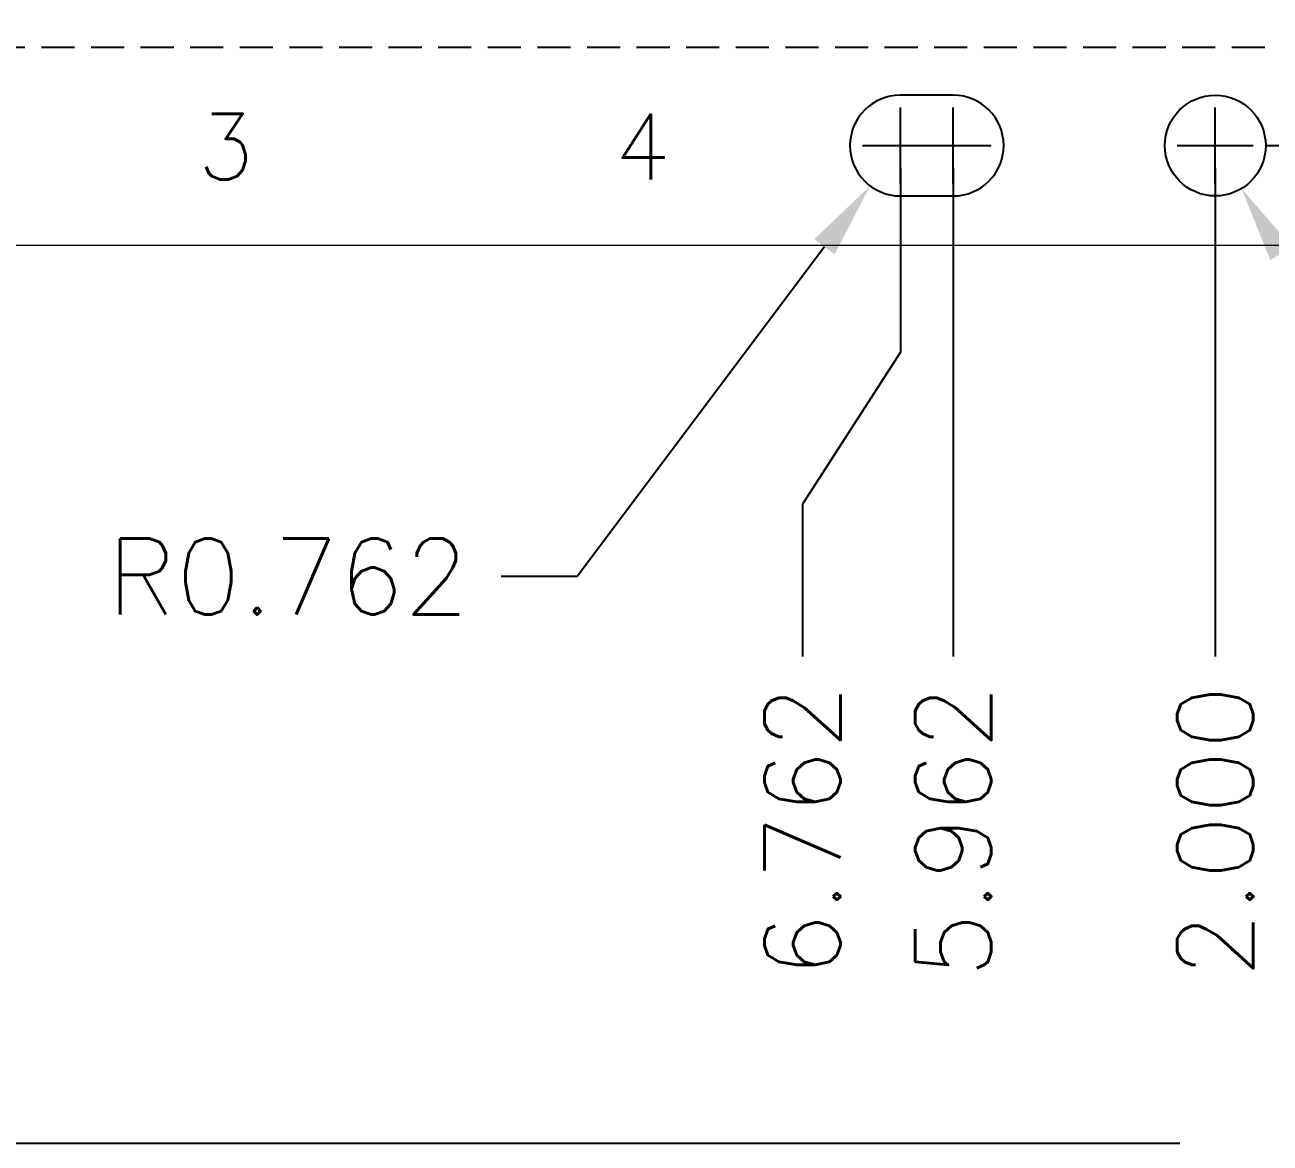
# Model space of a CAD drawing. Header units: inches. Extents: x 5 to 403, y 5 to 265.
# Drawn here: x 92.79 to 111.62, y 130.37 to 147.28 of the extents above; entities that cross this region are included whole.
import ezdxf

# ---------------------------------------------------------------- set-up
doc = ezdxf.new("R2010")
doc.units = ezdxf.units.IN
doc.header["$MEASUREMENT"] = 0
doc.linetypes.add('DASHED', pattern=[0.75, 0.5, -0.25])
for name, color, linetype in [('1（实线、SECTION图示等）', 7, 'Continuous'), ('DIM(尺寸标注）', 4, 'Continuous'), ('Tape(胶带、实线）', 4, 'Continuous')]:
    doc.layers.add(name, color=color, linetype=linetype)
doc.styles.add('SIMPLEX', font='SIMPLEX')
doc.styles.get("Standard").update_dxf_attribs({"font": ''})
doc.styles.get('Standard').set_extended_font_data('SimSun')

msp = doc.modelspace()

# ---------------------------------------------------------------- linework, layer by layer
at = {"layer": '1（实线、SECTION图示等）', "color": 0, "lineweight": 0, "elevation": 0.1444}
msp.add_lwpolyline([(156.68733, 143.94804), (74.53732, 143.94804), (73.53732, 144.94804), (73.53732, 155.44804), (74.13732, 155.44804, 0.41421356), (74.53732, 155.84804), (74.53732, 175.04804, 0.41421356), (74.13732, 175.44804), (73.53732, 175.44804), (73.53732, 190.44804), (74.13732, 190.44804, 0.41421356), (74.53732, 190.84804), (74.53732, 210.04804, 0.41421356), (74.13732, 210.44804), (73.53732, 210.44804), (73.53732, 220.94804), (74.53732, 221.94804), (156.68733, 221.94804)], format="xyb", dxfattribs=at)
at = {"layer": '1（实线、SECTION图示等）', "elevation": 0.1444}
msp.add_lwpolyline([(106.82532, 144.69804, 1), (106.82532, 146.22204), (106.02532, 146.22204, 1), (106.02532, 144.69804)], format="xyb", close=True, dxfattribs=at)
at = {"layer": '1（实线、SECTION图示等）'}
msp.add_circle((110.78732, 145.46004, 0.1444), 0.762, dxfattribs=at)
at = {"layer": 'DIM(尺寸标注）'}
for p, q in [((106.02532, 144.88504, 0.1444), (106.02532, 146.03504, 0.1444)), ((106.82532, 144.88504, 0.1444), (106.82532, 146.03504, 0.1444)), ((110.78732, 144.88504, 0.1444), (110.78732, 146.03504, 0.1444)), ((105.45032, 145.46004, 0.1444), (106.60032, 145.46004, 0.1444)), ((106.25032, 145.46004, 0.1444), (107.40032, 145.46004, 0.1444)), ((110.21232, 145.46004, 0.1444), (111.36232, 145.46004, 0.1444)), ((111.54932, 145.46004, 0.1444), (159.06184, 145.46004, 0.1444)), ((106.02532, 145.11504, 0.1444), (106.02532, 142.33493, 0.1444)), ((106.82532, 145.11504, 0.1444), (106.82532, 137.73493, 0.1444)), ((110.78732, 145.11504, 0.1444), (110.78732, 137.73493, 0.1444)), ((104.87824, 143.93035, 0.1444), (101.13699, 138.94124, 0.1444)), ((106.02532, 142.33493, 0.1444), (104.54357, 140.03493, 0.1444)), ((104.54357, 140.03493, 0.1444), (104.54357, 137.73493, 0.1444)), ((101.13699, 138.94124, 0.1444), (99.98699, 138.94124, 0.1444)), ((79.04268, 130.37498, 0.1444), (110.24925, 130.37498, 0.1444))]:
    msp.add_line(p, q, dxfattribs=at)
for points in [[(104.7249, 144.04534, 0.1444), (105.03158, 143.81536, 0.1444), (105.56817, 144.8504, 0.1444)], [(111.94644, 143.92742, 0.1444), (111.61916, 143.72784, 0.1444), (111.18406, 144.80946, 0.1444)]]:
    msp.add_solid(points, dxfattribs=at)
at = {"layer": 'Tape(胶带、实线）', "linetype": 'DASHED'}
msp.add_line((73.53732, 146.94804, 0.1444), (152.63732, 146.94804, 0.1444), dxfattribs=at)

# ---------------------------------------------------------------- texts
at = {"layer": 'DIM(尺寸标注）', "char_height": 0.9920638, "attachment_point": 5}
for s, insert in [('{\\Fsimplex|c0;3}', (95.82466, 145.44407, 0.1444)), ('{\\Fsimplex|c0;4}', (102.12466, 145.44407, 0.1444))]:
    msp.add_mtext(s, dxfattribs=dict(at, insert=insert))
at = {"layer": 'DIM(尺寸标注）', "insert": (96.76699, 138.94124, 0.1444), "char_height": 1.15, "attachment_point": 5, "style": 'SIMPLEX'}
msp.add_mtext('\\A1;R0.762', dxfattribs=at)
at = {"layer": 'DIM(尺寸标注）', "char_height": 1.15, "attachment_point": 5, "rotation": 90, "style": 'SIMPLEX'}
for s, insert in [('\\A1;6.762', (104.54357, 135.08993, 0.1444)), ('\\A1;5.962', (106.82532, 135.08993, 0.1444)), ('\\A1;2.000', (110.78732, 135.08993, 0.1444))]:
    msp.add_mtext(s, dxfattribs=dict(at, insert=insert))

doc.saveas('drawing.dxf')
